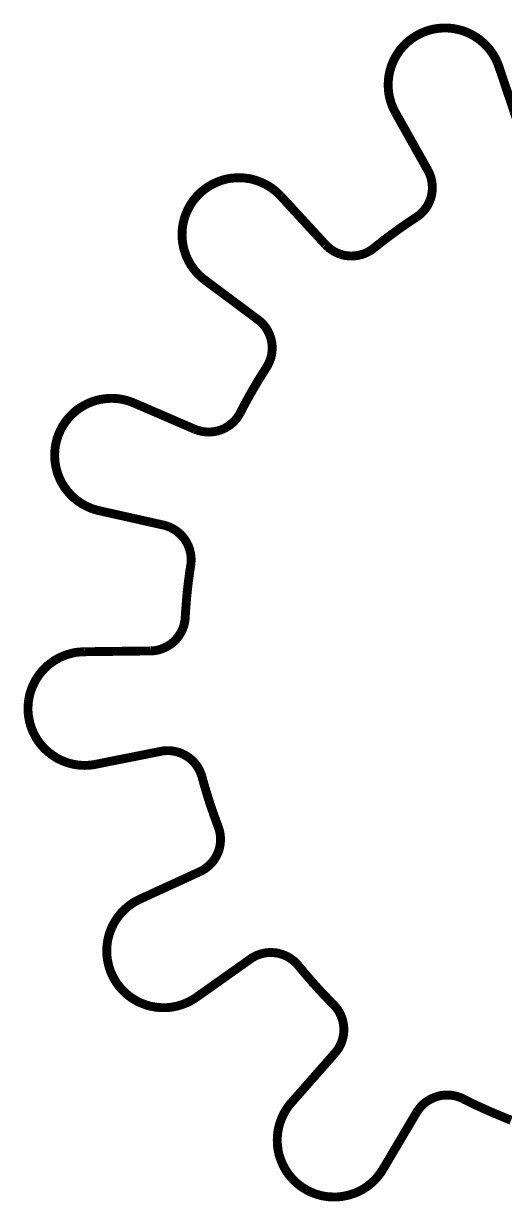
# Model space of a CAD drawing. Extents: x 1.1 to 21.8, y 1.7 to 15.4.
# Drawn here: x 1.275 to 1.808, y 10.356 to 11.661 of the extents above; entities that cross this region are included whole.
import ezdxf

# ---------------------------------------------------------------- set-up
doc = ezdxf.new("R2010")
doc.units = 0
doc.layers.get('0').update_dxf_attribs({"linetype": 'CONTINUOUS'})

msp = doc.modelspace()

# ---------------------------------------------------------------- linework, layer by layer
at = {"color": 0, "const_width": 0.00985}
for points in [[(1.80225, 11.6135), (1.80138, 11.6159), (1.80046, 11.6182), (1.79943, 11.6205), (1.79829, 11.6228), (1.79704, 11.6249), (1.79574, 11.6271), (1.79432, 11.6292), (1.79286, 11.6313), (1.79129, 11.6333), (1.78965, 11.6352), (1.78792, 11.637), (1.78614, 11.6388), (1.78429, 11.6405), (1.78233, 11.6421), (1.78039, 11.6437), (1.77832, 11.6452), (1.77621, 11.6466), (1.77403, 11.6479), (1.77181, 11.6491), (1.76958, 11.6502), (1.76725, 11.6513), (1.76492, 11.6522), (1.76253, 11.6531), (1.76014, 11.6538), (1.75771, 11.6545), (1.75526, 11.655), (1.75276, 11.6555), (1.75028, 11.6559), (1.74778, 11.6561), (1.74522, 11.6563), (1.74274, 11.6563), (1.74018, 11.6563), (1.73768, 11.6561), (1.73514, 11.6559), (1.73264, 11.6555), (1.73014, 11.6551), (1.72771, 11.6545), (1.72526, 11.6539), (1.72287, 11.6532), (1.72043, 11.6523), (1.7181, 11.6514), (1.71582, 11.6503), (1.71354, 11.6492), (1.71132, 11.648), (1.70915, 11.6467), (1.70703, 11.6453), (1.70497, 11.6439), (1.70301, 11.6423), (1.70107, 11.6407), (1.69922, 11.639), (1.69743, 11.6372), (1.69569, 11.6354), (1.69401, 11.6335), (1.69243, 11.6315), (1.69097, 11.6294), (1.68956, 11.6273), (1.68826, 11.6252), (1.68701, 11.623), (1.68588, 11.6208), (1.68485, 11.6184), (1.68386, 11.6161), (1.683, 11.6138), (1.68224, 11.6113), (1.68153, 11.6089), (1.68099, 11.6064), (1.6805, 11.6039), (1.68013, 11.6015), (1.67985, 11.599), (1.67969, 11.5965), (1.67958, 11.5939), (1.67964, 11.5914), (1.67974, 11.5889), (1.67996, 11.5864), (1.68028, 11.5838), (1.68072, 11.5814), (1.68126, 11.5789), (1.68192, 11.5764), (1.68261, 11.574), (1.68343, 11.5716), (1.68435, 11.5693), (1.68539, 11.5669), (1.68647, 11.5647), (1.68767, 11.5624)], [(1.82568, 11.5442), (1.80225, 11.6135)], [(1.72347, 11.4987), (1.68767, 11.5624)], [(1.71061, 11.4464), (1.71229, 11.4476), (1.71392, 11.4488), (1.7155, 11.4501), (1.71696, 11.4516), (1.71838, 11.453), (1.71972, 11.4546), (1.72097, 11.4562), (1.72211, 11.4579), (1.72319, 11.4596), (1.72418, 11.4614), (1.72504, 11.4633), (1.72586, 11.4651), (1.72657, 11.4671), (1.72711, 11.469), (1.72765, 11.471), (1.72831, 11.475), (1.72846, 11.4771), (1.72851, 11.4791), (1.72846, 11.4812), (1.72835, 11.4832), (1.72808, 11.4852), (1.72775, 11.4872), (1.72726, 11.4893), (1.72672, 11.4912), (1.72607, 11.4931), (1.72532, 11.495), (1.72444, 11.4969), (1.72347, 11.4987)], [(1.56044, 11.4701), (1.55686, 11.4736), (1.55496, 11.4753), (1.553, 11.4769), (1.551, 11.4784), (1.54893, 11.4798), (1.54676, 11.4812), (1.5446, 11.4825), (1.54238, 11.4836), (1.5401, 11.4847), (1.53776, 11.4857), (1.53543, 11.4866), (1.53304, 11.4874), (1.5306, 11.4881), (1.52815, 11.4888), (1.52567, 11.4893), (1.52317, 11.4896), (1.52067, 11.49), (1.51818, 11.4902), (1.51563, 11.4903), (1.51313, 11.4903), (1.51058, 11.4902), (1.50808, 11.49), (1.50553, 11.4898), (1.5031, 11.4894), (1.5006, 11.4889), (1.4981, 11.4883), (1.49571, 11.4876), (1.49333, 11.4868), (1.49094, 11.4859), (1.48861, 11.4849), (1.48633, 11.4838), (1.4841, 11.4827), (1.48188, 11.4814), (1.47971, 11.4801), (1.47765, 11.4787), (1.47564, 11.4772), (1.47364, 11.4756), (1.47174, 11.474), (1.46994, 11.4722), (1.46815, 11.4704), (1.46647, 11.4685), (1.46485, 11.4666), (1.46332, 11.4646), (1.46186, 11.4625), (1.4605, 11.4604), (1.45921, 11.4582), (1.45801, 11.456), (1.45692, 11.4537), (1.45589, 11.4514), (1.45497, 11.4491), (1.45415, 11.4467), (1.45344, 11.4443), (1.45281, 11.4418), (1.45226, 11.4393), (1.45182, 11.4368), (1.4515, 11.4343), (1.45128, 11.4319), (1.45117, 11.4293), (1.45111, 11.4268), (1.45117, 11.4243), (1.45133, 11.4218), (1.45167, 11.4192), (1.45204, 11.4167), (1.45247, 11.4143), (1.45307, 11.4118), (1.45372, 11.4094), (1.45449, 11.407), (1.45535, 11.4046), (1.45632, 11.4022), (1.45736, 11.4), (1.45975, 11.3955), (1.46104, 11.3933), (1.46246, 11.3912), (1.46397, 11.3892), (1.46556, 11.3872), (1.46718, 11.3853), (1.46892, 11.3835), (1.47071, 11.3817), (1.47254, 11.38), (1.4745, 11.3784), (1.47651, 11.3768)], [(1.61003, 11.4162), (1.56044, 11.4701)], [(1.71061, 11.4464), (1.70458, 11.4424), (1.69857, 11.4384), (1.6926, 11.4342), (1.68674, 11.43), (1.68088, 11.4257), (1.67507, 11.4213), (1.66938, 11.4168), (1.66368, 11.4123)], [(1.61003, 11.4162), (1.61143, 11.4148), (1.61447, 11.4121), (1.61615, 11.4109), (1.61783, 11.4097), (1.61957, 11.4086), (1.62136, 11.4077), (1.62326, 11.4068), (1.62517, 11.4061), (1.62706, 11.4054), (1.62901, 11.4048), (1.63103, 11.4043), (1.63303, 11.404), (1.6351, 11.4038), (1.6371, 11.4036), (1.63917, 11.4036), (1.64117, 11.4037), (1.64324, 11.4038), (1.64524, 11.4041), (1.64725, 11.4045), (1.64925, 11.4049), (1.65121, 11.4055), (1.6531, 11.4062), (1.655, 11.407), (1.65685, 11.4079), (1.65864, 11.4089), (1.66043, 11.4099), (1.66211, 11.4111), (1.66368, 11.4123)], [(1.53515, 11.3331), (1.47651, 11.3768)], [(1.54471, 11.2801), (1.54574, 11.2818), (1.54671, 11.2836), (1.54758, 11.2855), (1.54839, 11.2874), (1.54904, 11.2893), (1.54964, 11.2913), (1.55013, 11.2933), (1.55051, 11.2953), (1.55078, 11.2973), (1.55094, 11.2994), (1.551, 11.3014), (1.551, 11.3034), (1.55083, 11.3054), (1.55057, 11.3075), (1.55018, 11.3095), (1.54975, 11.3115), (1.54915, 11.3135), (1.5485, 11.3154), (1.54775, 11.3173), (1.54688, 11.3191), (1.5459, 11.321), (1.54486, 11.3227), (1.54372, 11.3244), (1.54249, 11.326), (1.54118, 11.3276), (1.53976, 11.3291), (1.53831, 11.3305), (1.53678, 11.3319), (1.53515, 11.3331)], [(1.54471, 11.2801), (1.54081, 11.274), (1.53694, 11.2678), (1.53321, 11.2616), (1.52957, 11.2554), (1.52593, 11.2491), (1.52246, 11.2427), (1.51899, 11.2363), (1.51568, 11.2299)], [(1.39785, 11.2406), (1.39551, 11.2416), (1.39074, 11.2432), (1.38829, 11.2439), (1.38585, 11.2444), (1.38336, 11.2449), (1.38086, 11.2453), (1.37836, 11.2456), (1.37581, 11.2457), (1.37332, 11.2458), (1.37077, 11.2457), (1.36827, 11.2456), (1.36572, 11.2453), (1.36323, 11.245), (1.36073, 11.2446), (1.35829, 11.244), (1.35585, 11.2434), (1.35341, 11.2427), (1.35102, 11.2419), (1.34869, 11.2409), (1.34635, 11.2399), (1.34413, 11.2388), (1.34191, 11.2376), (1.33973, 11.2363), (1.33762, 11.2349), (1.3355, 11.2335), (1.33355, 11.2319), (1.3316, 11.2303), (1.3297, 11.2286), (1.32791, 11.2268), (1.32617, 11.225), (1.32454, 11.2231), (1.32297, 11.2211), (1.32145, 11.2191), (1.32004, 11.217), (1.31868, 11.2149), (1.3163, 11.2104), (1.31527, 11.2081), (1.31429, 11.2058), (1.31342, 11.2034), (1.31261, 11.201), (1.31196, 11.1986), (1.31136, 11.1961), (1.31087, 11.1937), (1.31049, 11.1912), (1.31022, 11.1886), (1.31, 11.1861), (1.30995, 11.1837), (1.30995, 11.1811), (1.31006, 11.1785), (1.31027, 11.1761), (1.3106, 11.1736), (1.31103, 11.1711), (1.31152, 11.1686), (1.31218, 11.1661), (1.31288, 11.1637), (1.31369, 11.1613), (1.31456, 11.159), (1.31559, 11.1566), (1.31668, 11.1543), (1.31787, 11.1521), (1.31912, 11.15), (1.32048, 11.1478), (1.32194, 11.1458), (1.32346, 11.1438), (1.32503, 11.1418), (1.32671, 11.1399), (1.3285, 11.1381), (1.3303, 11.1363), (1.33225, 11.1347), (1.3342, 11.1331), (1.33621, 11.1316), (1.33827, 11.1302), (1.34044, 11.1288), (1.34261, 11.1276), (1.34483, 11.1264), (1.34711, 11.1253), (1.34945, 11.1243), (1.35178, 11.1234), (1.35422, 11.1226), (1.35666, 11.1219), (1.3591, 11.1213)], [(1.465, 11.2116), (1.39785, 11.2406)], [(1.465, 11.2116), (1.4669, 11.2109), (1.46886, 11.2102), (1.47081, 11.2097), (1.47282, 11.2092), (1.47483, 11.2089), (1.47689, 11.2086), (1.47889, 11.2085), (1.48096, 11.2084), (1.48296, 11.2085), (1.48503, 11.2087), (1.48703, 11.209), (1.48904, 11.2094), (1.49104, 11.2098), (1.493, 11.2104), (1.4949, 11.2111), (1.49681, 11.2119), (1.49864, 11.2128), (1.50043, 11.2138), (1.50217, 11.2148), (1.50385, 11.216), (1.50549, 11.2173), (1.50706, 11.2186), (1.50851, 11.22), (1.50993, 11.2215), (1.51124, 11.223), (1.51247, 11.2247), (1.51361, 11.2263), (1.51471, 11.2281), (1.51568, 11.2299)], [(1.43044, 11.1053), (1.3591, 11.1213)], [(1.46072, 11.0607), (1.46099, 11.0628), (1.46115, 11.0648), (1.46121, 11.0668), (1.46115, 11.0688), (1.46099, 11.0709), (1.46072, 11.0729), (1.46035, 11.075), (1.45985, 11.0769), (1.45931, 11.0789), (1.45861, 11.0808), (1.45785, 11.0827), (1.45697, 11.0846), (1.456, 11.0864), (1.45497, 11.0881), (1.45383, 11.0898), (1.45258, 11.0914), (1.45122, 11.093), (1.44987, 11.0945), (1.44835, 11.0959), (1.44683, 11.0972), (1.44521, 11.0985), (1.44358, 11.0997), (1.44185, 11.1008), (1.44006, 11.1017), (1.43821, 11.1027), (1.43631, 11.1035), (1.4344, 11.1042), (1.43246, 11.1048), (1.43044, 11.1053)], [(1.46072, 11.0607), (1.45964, 11.0535), (1.45865, 11.0464), (1.45774, 11.0392), (1.45692, 11.032), (1.45622, 11.0247), (1.45563, 11.0175), (1.45508, 11.0102), (1.45464, 11.003)], [(1.41581, 10.9658), (1.41786, 10.9658), (1.41986, 10.966), (1.42193, 10.9663), (1.42389, 10.9667), (1.42589, 10.9672), (1.42785, 10.9678), (1.42974, 10.9685), (1.43164, 10.9693), (1.43349, 10.9702), (1.43528, 10.9712), (1.43701, 10.9723), (1.43869, 10.9734), (1.44185, 10.976), (1.44331, 10.9774), (1.44472, 10.9789), (1.44601, 10.9805), (1.44726, 10.9821), (1.4484, 10.9838), (1.44949, 10.9856), (1.45047, 10.9874), (1.45133, 10.9892), (1.4521, 10.9911), (1.45281, 10.993), (1.4534, 10.995), (1.45383, 10.997), (1.45421, 10.999), (1.45449, 11.001), (1.45464, 11.003)], [(1.34267, 10.9649), (1.34012, 10.9648), (1.33762, 10.9646), (1.33512, 10.9644), (1.33257, 10.964), (1.33013, 10.9635), (1.32769, 10.9629), (1.32525, 10.9622), (1.32281, 10.9615), (1.31814, 10.9596), (1.31581, 10.9586), (1.31358, 10.9574), (1.31142, 10.9562), (1.30924, 10.9549), (1.30713, 10.9534), (1.30512, 10.9519), (1.30311, 10.9504), (1.30122, 10.9487), (1.29937, 10.947), (1.29763, 10.9452), (1.2959, 10.9433), (1.29427, 10.9413), (1.29275, 10.9394), (1.29129, 10.9373), (1.28993, 10.9352), (1.28863, 10.9331), (1.28743, 10.9308), (1.2863, 10.9285), (1.28527, 10.9262), (1.28434, 10.9239), (1.28353, 10.9215), (1.28277, 10.9191), (1.28217, 10.9167), (1.28163, 10.9142), (1.28114, 10.9117), (1.28082, 10.9092), (1.2806, 10.9067), (1.28044, 10.9042), (1.28038, 10.9016), (1.28044, 10.8991), (1.2806, 10.8966), (1.28087, 10.8941), (1.28125, 10.8916), (1.28174, 10.8891), (1.28228, 10.8866), (1.28293, 10.8842), (1.28369, 10.8818), (1.28456, 10.8794), (1.28548, 10.8771), (1.28657, 10.8748), (1.28771, 10.8725), (1.2889, 10.8703), (1.2902, 10.8682), (1.29161, 10.866), (1.29308, 10.864), (1.29465, 10.862), (1.29628, 10.8601), (1.29801, 10.8582), (1.2998, 10.8564), (1.30165, 10.8548), (1.30355, 10.8531), (1.30556, 10.8516), (1.30762, 10.8501), (1.30973, 10.8487), (1.31185, 10.8474), (1.31407, 10.8461), (1.31635, 10.845), (1.31863, 10.844), (1.32096, 10.843), (1.32335, 10.8422), (1.32579, 10.8414), (1.32823, 10.8408), (1.33068, 10.8402), (1.33317, 10.8397), (1.33567, 10.8394), (1.33816, 10.8391), (1.34071, 10.839), (1.34321, 10.8389), (1.34576, 10.839), (1.34825, 10.8391), (1.3508, 10.8394), (1.3533, 10.8397), (1.35574, 10.8402)], [(1.41581, 10.9658), (1.34267, 10.9649)], [(1.42751, 10.8545), (1.35574, 10.8402)], [(1.47325, 10.8261), (1.47265, 10.8281), (1.47194, 10.83), (1.47119, 10.8319), (1.47032, 10.8338), (1.46935, 10.8356), (1.46826, 10.8373), (1.46713, 10.839), (1.46588, 10.8406), (1.46457, 10.8422), (1.46317, 10.8436), (1.46169, 10.8451), (1.46012, 10.8464), (1.4585, 10.8477), (1.45682, 10.8488), (1.45508, 10.8499), (1.45329, 10.8509), (1.4515, 10.8518), (1.4496, 10.8526), (1.44764, 10.8533), (1.44569, 10.8538), (1.44374, 10.8543), (1.44174, 10.8547), (1.43967, 10.855), (1.43767, 10.8552), (1.4356, 10.8553), (1.4336, 10.8553), (1.43153, 10.8551), (1.42953, 10.8549), (1.42751, 10.8545)], [(1.47325, 10.8261), (1.47515, 10.8192), (1.47721, 10.8122), (1.47933, 10.8052), (1.4815, 10.7983), (1.48378, 10.7914), (1.48617, 10.7846), (1.48861, 10.7778), (1.49115, 10.771)], [(1.47081, 10.7211), (1.47265, 10.722), (1.47444, 10.723), (1.47618, 10.7241), (1.47786, 10.7253), (1.47949, 10.7266), (1.48101, 10.7279), (1.48247, 10.7293), (1.48389, 10.7308), (1.48519, 10.7324), (1.48643, 10.734), (1.48757, 10.7357), (1.48861, 10.7375), (1.48958, 10.7393), (1.49046, 10.7411), (1.49121, 10.743), (1.49192, 10.7449), (1.49246, 10.7468), (1.49294, 10.7489), (1.49333, 10.7509), (1.49354, 10.7529), (1.49371, 10.7549), (1.49376, 10.757), (1.49371, 10.759), (1.49354, 10.7611), (1.49328, 10.7631), (1.49289, 10.7651), (1.4924, 10.7671), (1.49186, 10.769), (1.49115, 10.771)], [(1.47081, 10.7211), (1.40435, 10.6906)], [(1.40435, 10.6906), (1.40207, 10.6895), (1.39985, 10.6883), (1.39768, 10.687), (1.39556, 10.6857), (1.3935, 10.6842), (1.3915, 10.6827), (1.38954, 10.681), (1.38764, 10.6794), (1.38585, 10.6776), (1.38412, 10.6758), (1.38243, 10.6739), (1.38086, 10.6719), (1.37934, 10.6699), (1.37793, 10.6678), (1.37657, 10.6656), (1.37533, 10.6635), (1.37419, 10.6612), (1.3731, 10.659), (1.37213, 10.6566), (1.37126, 10.6542), (1.37044, 10.6519), (1.36974, 10.6494), (1.36914, 10.647), (1.36865, 10.6445), (1.36827, 10.642), (1.36795, 10.6395), (1.36778, 10.637), (1.36768, 10.6344), (1.36768, 10.6319), (1.36778, 10.6294), (1.368, 10.6269), (1.36833, 10.6243), (1.36871, 10.6219), (1.36925, 10.6194), (1.36985, 10.617), (1.37055, 10.6145), (1.37131, 10.6121), (1.37223, 10.6097), (1.37321, 10.6075), (1.37429, 10.6052), (1.37549, 10.6029), (1.37674, 10.6008), (1.37809, 10.5986), (1.3795, 10.5965), (1.38102, 10.5945), (1.38265, 10.5926), (1.38433, 10.5907), (1.38607, 10.5889), (1.38786, 10.5871), (1.38976, 10.5854), (1.39171, 10.5838), (1.39372, 10.5823), (1.39578, 10.5808), (1.40012, 10.5782), (1.40235, 10.577), (1.40463, 10.576), (1.40696, 10.575), (1.40935, 10.5741), (1.41174, 10.5732), (1.41411, 10.5725), (1.41656, 10.5719), (1.41906, 10.5715), (1.42156, 10.571), (1.42404, 10.5707), (1.4266, 10.5705), (1.4291, 10.5704), (1.43158, 10.5704), (1.43414, 10.5704), (1.43664, 10.5706), (1.43918, 10.5709), (1.44168, 10.5713), (1.44412, 10.5718), (1.44656, 10.5724), (1.449, 10.5731), (1.45144, 10.5739), (1.45378, 10.5748), (1.45611, 10.5757), (1.45839, 10.5768), (1.46067, 10.578), (1.46283, 10.5792), (1.465, 10.5805), (1.46707, 10.5819)], [(1.52675, 10.6242), (1.46707, 10.5819)], [(1.58014, 10.6169), (1.57878, 10.6185), (1.57736, 10.62), (1.5759, 10.6214), (1.57433, 10.6227), (1.57269, 10.6239), (1.57101, 10.6251), (1.56928, 10.6262), (1.56749, 10.6272), (1.56565, 10.628), (1.56375, 10.6288), (1.56185, 10.6295), (1.5599, 10.6301), (1.55789, 10.6306), (1.55588, 10.631), (1.55387, 10.6312), (1.55181, 10.6314), (1.54981, 10.6315), (1.54775, 10.6315), (1.54568, 10.6313), (1.54368, 10.6311), (1.54167, 10.6307), (1.53965, 10.6302), (1.53771, 10.6297), (1.53575, 10.629), (1.5339, 10.6283), (1.53201, 10.6274), (1.53022, 10.6264), (1.52849, 10.6254), (1.52675, 10.6242)], [(1.58014, 10.6169), (1.58469, 10.6113), (1.58942, 10.6058), (1.59413, 10.6003), (1.59896, 10.5949), (1.60385, 10.5895), (1.60883, 10.5842), (1.61382, 10.579), (1.61893, 10.5738)], [(1.62061, 10.52), (1.6219, 10.5216), (1.62315, 10.5232), (1.62429, 10.5249), (1.62532, 10.5266), (1.62631, 10.5285), (1.62717, 10.5303), (1.62793, 10.5322), (1.62858, 10.5341), (1.62918, 10.5361), (1.62961, 10.5381), (1.62999, 10.5402), (1.63026, 10.5422), (1.63038, 10.5442), (1.63043, 10.5462), (1.63038, 10.5483), (1.63015, 10.5503), (1.62993, 10.5524), (1.6295, 10.5544), (1.62901, 10.5563), (1.62847, 10.5583), (1.62776, 10.5602), (1.62701, 10.5621), (1.62608, 10.564), (1.62511, 10.5658), (1.62408, 10.5675), (1.62289, 10.5692), (1.62164, 10.5708), (1.62033, 10.5723), (1.61893, 10.5738)], [(1.62061, 10.52), (1.57232, 10.4651)], [(1.76281, 10.4692), (1.76096, 10.4702), (1.75906, 10.4709), (1.75717, 10.4716), (1.75521, 10.4722), (1.75319, 10.4727), (1.75119, 10.473), (1.74918, 10.4733), (1.74713, 10.4735), (1.74511, 10.4735), (1.74306, 10.4735), (1.741, 10.4733), (1.73899, 10.4731), (1.73699, 10.4727), (1.73497, 10.4722), (1.73301, 10.4717), (1.73112, 10.471), (1.72922, 10.4702), (1.72738, 10.4693), (1.72553, 10.4684), (1.72379, 10.4673), (1.72211, 10.4662), (1.72049, 10.465), (1.71892, 10.4637), (1.71739, 10.4623), (1.71599, 10.4608), (1.71463, 10.4592), (1.71337, 10.4576), (1.71218, 10.456), (1.7111, 10.4543)], [(1.76281, 10.4692), (1.77582, 10.4628), (1.78239, 10.4598), (1.78901, 10.4568), (1.79568, 10.4539), (1.80236, 10.4511), (1.80908, 10.4483), (1.81581, 10.4456)], [(1.57232, 10.4651), (1.57069, 10.4632), (1.56912, 10.4612), (1.56765, 10.4591), (1.56629, 10.457), (1.565, 10.4548), (1.56375, 10.4526), (1.56267, 10.4504), (1.56164, 10.448), (1.56065, 10.4457), (1.55985, 10.4433), (1.55908, 10.4409), (1.55843, 10.4385), (1.55789, 10.436), (1.55746, 10.4335), (1.55707, 10.431), (1.55686, 10.4285), (1.55669, 10.4259), (1.55664, 10.4234), (1.55669, 10.421), (1.55686, 10.4184), (1.55707, 10.4159), (1.55746, 10.4134), (1.55789, 10.4109), (1.55843, 10.4084), (1.55908, 10.406), (1.55985, 10.4036), (1.56071, 10.4012), (1.56164, 10.3989), (1.56267, 10.3966), (1.56381, 10.3943), (1.565, 10.3921), (1.56629, 10.3899), (1.56771, 10.3878), (1.56917, 10.3857), (1.57069, 10.3838), (1.57237, 10.3818), (1.57406, 10.38), (1.57585, 10.3782), (1.57769, 10.3765), (1.57958, 10.3748), (1.5816, 10.3733), (1.58361, 10.3718), (1.58572, 10.3704), (1.58789, 10.3691), (1.59006, 10.3678), (1.59233, 10.3667), (1.59463, 10.3657), (1.59694, 10.3647), (1.59933, 10.3638), (1.60172, 10.3631), (1.60422, 10.3624), (1.60667, 10.3618), (1.6091, 10.3614), (1.6116, 10.361), (1.61415, 10.3607), (1.61664, 10.3606), (1.61919, 10.3605), (1.62169, 10.3605), (1.62424, 10.3606), (1.62674, 10.3609), (1.62924, 10.3612), (1.63172, 10.3617), (1.63422, 10.3622), (1.63667, 10.3628), (1.63906, 10.3636), (1.64144, 10.3644), (1.64382, 10.3653), (1.64611, 10.3663), (1.64839, 10.3674), (1.65061, 10.3686), (1.65278, 10.3699), (1.65489, 10.3713), (1.65696, 10.3727), (1.65896, 10.3743), (1.66092, 10.3759), (1.66276, 10.3776), (1.66461, 10.3793), (1.66635, 10.3812), (1.66797, 10.3831), (1.66954, 10.3851), (1.67106, 10.3871), (1.67247, 10.3892), (1.67378, 10.3913)], [(1.7111, 10.4543), (1.67378, 10.3913)]]:
    msp.add_lwpolyline(points, dxfattribs=at)

doc.saveas('drawing.dxf')
